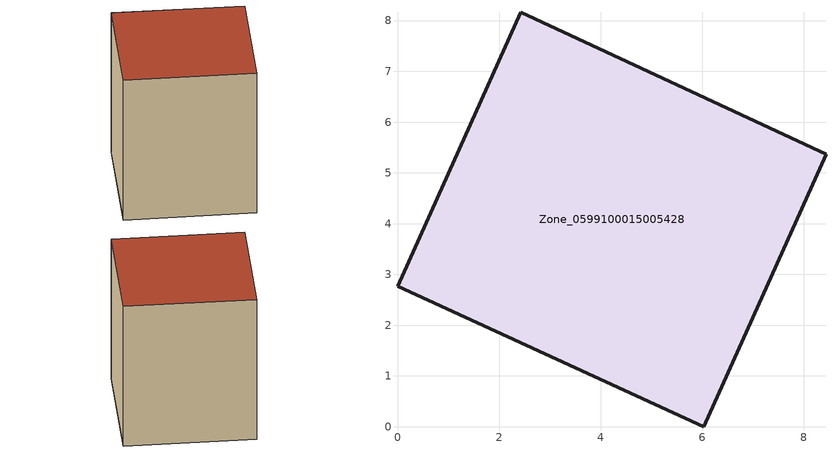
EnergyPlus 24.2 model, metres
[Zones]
Zone_0599100015005428
 floor ground (C_G): 6.03,0 0,2.77 2.42,8.16 8.44,5.37 z0.94
 wall outside (C_F): 0,2.77 6.03,0 8.44,5.37 2.42,8.16 0,2.77 z0.94:9.33
 roof outside (C_R): 8.44,5.37 2.42,8.16 0,2.77 6.03,0 z9.33
[BUILDING]
Pand.0599100015005428: North Axis=0; Terrain=City; Loads Convergence Tolerance Value=0.04; Temperature Convergence Tolerance Value=0.4; Solar Distribution=FullExterior; Maximum Number of Warmup Days=25; Minimum Number of Warmup Days=1
[Site:Location]
Rotterdam.The.Hague.AP_ZH_NLD Design_Conditions: Latitude=51.96; Longitude=4.45; Time Zone=1; Elevation=-4.5
[SITE:GROUNDTEMPERATURE:BUILDINGSURFACE]
18, 18, 18, 18, 18, 18, 18, 18, 18, 18, 18, 18
[MATERIAL] Thermal Absorptance=0.9; Solar Absorptance=0.7; Visible Absorptance=0.7
Name | Roughness | Thickness | Conductivity | Density | Specific Heat
G.TI.1946-1964 | MediumSmooth | 0.15 | 1 | 540 | 1210
F.TI.1946-1964 | Rough | 0.3 | 0.857143 | 1920 | 840
R.TI.1946-1964 | MediumRough | 0.2 | 0.277778 | 1500 | 1000
[CONSTRUCTION]
C_G: G.TI.1946-1964
C_F: F.TI.1946-1964
C_R: R.TI.1946-1964
[ZONE]
Zone_0599100015005428: Type=1; Multiplier=1; Ceiling Height=Autocalculate; Volume=Autocalculate; Floor Area=autocalculate; Part of Total Floor Area=Yes
[ZONEINFILTRATION:DESIGNFLOWRATE]
Infil_Zone_0599100015005428: Zone or ZoneList or Space or SpaceList=Zone_0599100015005428; Schedule=AlwaysOn; Design Flow Rate Calculation Method=Flow/Area; Flow Rate per Floor Area=0.003; Constant Term Coefficient=1; Temperature Term Coefficient=0; Velocity Term Coefficient=0; Velocity Squared Term Coefficient=0
[HVACTEMPLATE:ZONE:IDEALLOADSAIRSYSTEM]
Zone_0599100015005428: Maximum Heating Supply Air Temperature=50; Minimum Cooling Supply Air Temperature=13; Maximum Heating Supply Air Humidity Ratio=0.0156; Minimum Cooling Supply Air Humidity Ratio=0.0077; Heating Limit=NoLimit; Cooling Limit=NoLimit; Dehumidification Control Type=ConstantSensibleHeatRatio; Cooling Sensible Heat Ratio=0.7; Dehumidification Setpoint=60; Humidification Control Type=None; Humidification Setpoint=30; Outdoor Air Method=None; Outdoor Air Flow Rate per Person=0.00944; Outdoor Air Flow Rate per Zone Floor Area=0; Outdoor Air Flow Rate per Zone=0; Demand Controlled Ventilation Type=None; Outdoor Air Economizer Type=NoEconomizer; Heat Recovery Type=None; Sensible Heat Recovery Effectiveness=0.7; Latent Heat Recovery Effectiveness=0.65
[ZONECONTROL:THERMOSTAT]
ThermostatControl_Zone_0599100015005428: Zone or ZoneList=Zone_0599100015005428; Control Type Schedule=DualSetpointControlType; Control 1=Thermostat_Zone_0599100015005428; Temperature Difference Between Cutout And Setpoint=0
[THERMOSTATSETPOINT:DUALSETPOINT]
Thermostat_Zone_0599100015005428: Heating Setpoint Temperature Schedule=HeatingSetpoint_Zone_0599100015005428; Cooling Setpoint Temperature Schedule=CoolingSetpoint_Zone_0599100015005428
[SCHEDULE:COMPACT]
HeatingSetpoint_Zone_0599100015005428: Through: 12/31, For: AllDays, Until: 24:00, 21
CoolingSetpoint_Zone_0599100015005428: Through: 12/31, For: AllDays, Until: 24:00, 24
DualSetpointControlType: Through: 12/31, For: AllDays, Until: 24:00, 4
AlwaysOn: Through: 12/31, For: AllDays, Until: 24:00, 1
